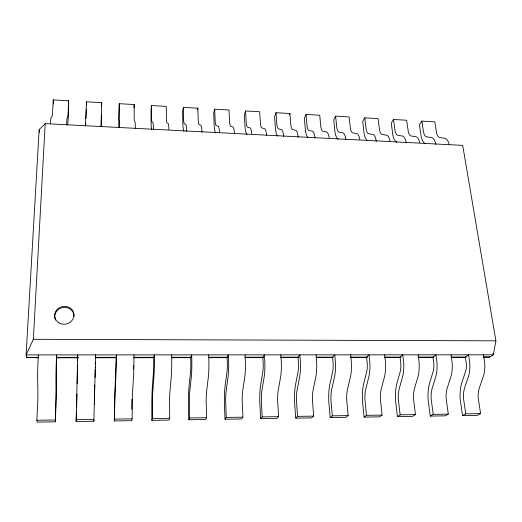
<?xml version="1.0" encoding="UTF-8"?>
<svg xmlns="http://www.w3.org/2000/svg" width="522" height="522" viewBox="0 0 522 522"><rect width="100%" height="100%" fill="white"/><g stroke="black" fill="none" stroke-linecap="round" stroke-linejoin="round"><path stroke-width="0.78" d="M86.489 105.052L86.502 101.803L101.686 102.677L101.092 126.663M133.984 354.895L133.939 362.085A19.353 0.907 -88.9 0 1 133.475 377.426L132.627 391.461A16.808 0.796 -89 0 0 132.275 401.94L132.157 418.84L131.727 420.66L114.331 420.928L114.586 403.865A25.826 0.711 -88.8 0 1 115.166 384.864L116.367 354.901L116.262 362.118A19.431 0.529 -88.7 0 1 115.825 377.523L115.173 391.611A16.88 0.463 -88.8 0 0 114.853 402.136L114.331 420.928M131.805 409.333L131.844 403.663A25.715 1.22 -89 0 1 131.929 399.095M118.899 127.59A22.094 0.529 -88.3 0 1 118.814 120.328L119.264 103.689L134.226 104.55L134.147 116.954A14.388 0.594 -88.1 0 0 134.369 121.084L135.028 121.77A17.18 0.724 -88.2 0 1 135.315 128.803M77.184 383.533L77.504 365.661M119.264 103.689L119.081 116.132A14.44 0.346 -88.3 0 0 119.166 120.269L119.545 120.934A17.246 0.418 -88.3 0 1 119.642 126.859M77.667 360.578L77.706 354.908L76.147 421.515L93.856 421.241L94.338 402.951M101.385 114.788L101.222 125.893M94.273 404.093L94.404 398.912M95.356 364.721L95.637 354.901L95.539 357.335M94.378 401.216L94.704 387.722M95.285 367.403L95.454 362.157M94.436 398.958L95.239 369.152M95.337 367.038L95.05 377.634M94.75 386.332L94.782 385.008M86.502 101.803L85.269 126.2M76.147 421.515L76.48 411.343M76.61 407.428L76.714 404.296A26.067 0.418 -88.3 0 0 76.988 394.038M86.071 118.566L86.384 109.046M101.555 106.723L101.686 102.677M55.312 421.835L55.763 402.788A17.122 0.685 -88.1 0 0 55.971 392.12L55.932 377.85A19.699 0.776 -88.2 0 1 56.291 362.229L56.604 354.908L56.624 363.038A10.916 0.431 -88.2 0 0 56.389 373.197L56.422 385.282A26.198 1.044 -88.1 0 1 56.043 404.53L55.312 421.835L37.29 422.109L36.84 420.262L37.721 402.984A17.193 1.037 -87.8 0 0 37.891 392.276L37.636 377.948A19.784 1.181 -88 0 1 37.975 362.268L38.354 354.914M50.425 123.244A17.52 0.94 -88.9 0 1 51.149 117.274L52.043 116.66A14.675 0.77 -89 0 0 52.585 112.491L53.237 99.891L68.65 100.779L68.108 113.339A14.616 0.509 -88.8 0 1 67.716 117.502L67.123 118.129A17.454 0.62 -88.7 0 0 66.535 125.228M93.856 421.241L93.934 419.407L76.062 419.675M85.876 123.296L85.81 124.608M38.419 357.811L26.655 357.387L26.1 354.914L33.362 339.293L45.199 123.629L462.688 145.377L495.9 340.833L493.316 354.823L489.897 357.041L483.457 357.178M45.199 123.629L39.163 129.6L26.1 354.914L493.316 354.823L493.055 353.283M26.746 355.763L26.655 357.387L38.067 357.381M133.919 107.747L134.226 104.55M168.874 129.43A17.05 1.364 -88 0 0 168.208 123.544L166.942 122.833A14.283 1.116 -87.8 0 1 166.427 118.722L166.283 106.397L151.543 105.548L151.034 109.522L151.067 122.063A21.924 1.344 -88 0 0 151.582 129.293M201.975 132.268A16.919 1.984 -87.7 0 0 200.879 125.293L199.032 124.562A14.172 1.631 -87.5 0 1 198.23 120.458L197.871 108.217L183.352 107.382L182.596 111.31L182.844 123.766A21.754 2.134 -87.6 0 0 184.051 131.309M197.525 109.783L197.871 108.217M234.541 133.958A16.795 2.584 -87.5 0 0 233.053 127.022L230.646 126.259A14.068 2.121 -87.2 0 1 229.569 122.174L229.001 110.005L214.692 109.183L213.7 113.072L214.157 125.45A21.591 2.904 -87.3 0 0 215.684 132.842M266.618 135.629A16.671 3.165 -87.2 0 0 264.752 128.719L261.796 127.936A13.963 2.603 -86.8 0 1 260.445 123.864L259.675 111.773L245.575 110.964L244.361 114.807L245.02 127.107A21.435 3.647 -87 0 0 246.984 134.467M151.85 420.354L152.463 418.533L152.424 401.718A16.73 1.174 -89.3 0 1 152.815 391.285L153.892 377.321A19.262 1.338 -89.1 0 0 154.375 362.053L154.355 354.888L153.722 357.289L153.742 362.842A10.675 0.744 -89.1 0 1 153.429 372.78L152.515 384.603A25.591 1.801 -89.3 0 0 151.811 403.434L151.85 420.354L168.952 420.086L169.715 418.279L169.546 401.529A16.658 1.501 -89.5 0 1 169.97 391.135L171.236 377.223A19.183 1.703 -89.2 0 0 171.745 362.02L171.666 354.888M298.206 137.273A16.547 3.732 -87 0 0 295.974 130.396L292.49 129.587A13.859 3.067 -86.5 0 1 290.885 125.528L289.912 113.515L276.014 112.713L274.579 116.523L275.433 128.745A21.278 4.365 -86.7 0 0 277.828 136.072M289.403 114.775L289.912 113.515M329.167 137.801A16.423 4.28 -86.7 0 0 326.746 132.04L322.74 131.211A13.761 3.517 -86.2 0 1 320.88 127.166L319.718 115.231L306.016 114.442L304.365 118.207L305.416 130.356A21.121 5.07 -86.3 0 0 308.228 137.651M359.802 139.407A16.306 4.815 -86.4 0 0 357.055 133.665L352.552 132.81A13.663 3.954 -85.8 0 1 350.445 128.784L349.107 116.921L335.594 116.145L333.741 119.871L334.967 131.942A20.971 5.749 -86 0 0 338.184 139.211M188.736 419.786L189.675 417.978L189.349 401.314A16.58 1.866 -89.7 0 1 189.812 390.965L191.3 377.119A19.099 2.127 -89.4 0 0 191.835 361.981L191.685 354.882L190.726 357.263L190.843 362.77A10.584 1.174 -89.4 0 1 190.497 372.617L189.232 384.342A25.363 2.858 -89.7 0 0 188.403 403.017L188.736 419.786L205.544 419.525L206.634 417.724L206.177 401.124A16.515 2.173 -89.9 0 1 206.673 390.821L208.343 377.028A19.02 2.479 -89.6 0 0 208.898 361.948L208.696 354.882M389.993 140.979A16.189 5.331 -86.1 0 0 386.933 135.27L381.947 134.389A13.565 4.385 -85.5 0 1 379.598 130.383L378.072 118.585L364.754 117.822L362.699 121.509L364.108 133.508A20.821 6.408 -85.6 0 0 367.716 140.744M419.734 142.532A16.071 5.833 -85.9 0 0 416.373 136.849L410.918 135.948A13.468 4.796 -85.1 0 1 408.341 131.949L406.638 120.23L393.503 119.479L391.252 123.127L392.838 135.048A20.671 7.047 -85.3 0 0 396.831 142.258M449.05 144.065A15.96 6.316 -85.5 0 0 445.397 138.402L439.485 137.482A13.376 5.194 -84.7 0 1 436.679 133.501L434.813 121.854L421.854 121.111L419.414 124.725L421.169 136.575A20.528 7.667 -84.9 0 0 425.528 143.752M224.995 419.231L226.248 417.43L225.648 400.909A16.436 2.532 89.8 0 1 226.176 390.652L228.062 376.917A18.936 2.884 -89.8 0 0 228.643 361.909L228.375 354.875L227.09 357.237L227.305 362.692A10.492 1.599 -89.8 0 1 226.926 372.46L225.328 384.088A25.141 3.876 89.8 0 0 224.382 402.606L224.995 419.231L241.523 418.977L242.919 417.182L242.195 400.726A16.371 2.832 89.6 0 1 242.75 390.508L244.818 376.832A18.864 3.223 -89.9 0 0 245.418 361.883L245.092 354.875M260.641 418.683L262.207 416.895L261.333 400.518A16.293 3.171 89.4 0 1 261.927 390.345L264.204 376.727A18.779 3.615 89.9 0 0 264.824 361.844L264.439 354.869L262.847 357.211L263.153 362.62A10.407 2.003 89.9 0 1 262.749 372.303L260.824 383.833A24.925 4.855 89.4 0 0 259.76 402.201L260.641 418.683L276.895 418.429L278.591 416.654L277.606 400.335A16.228 3.458 89.2 0 1 278.226 390.202L280.673 376.636A18.701 3.948 89.7 0 0 281.312 361.818L280.875 354.869M297.553 416.367L296.431 400.133A16.156 3.791 88.9 0 1 297.083 390.038L299.726 376.532A18.622 4.326 89.5 0 0 300.391 361.779L299.896 354.862L298.01 357.185L298.401 362.549A10.323 2.395 89.5 0 1 297.971 372.153L295.726 383.585A24.717 5.801 88.9 0 0 294.552 401.803L295.693 418.142L297.553 416.367L313.67 416.125L312.43 399.95A16.091 4.072 88.7 0 1 313.115 389.901L315.927 376.447A18.551 4.646 89.4 0 0 316.606 361.753L316.058 354.862M313.67 416.125L311.68 417.9L295.693 418.142M332.318 415.851L330.941 399.748A16.019 4.391 88.5 0 1 331.659 389.745L334.661 376.342A18.466 5.011 89.2 0 0 335.365 361.713L334.759 354.856L332.579 357.159L333.062 362.477A10.238 2.773 89.2 0 1 332.605 372.003L330.061 383.344A24.508 6.721 88.5 0 0 328.775 401.411L330.172 417.613L332.318 415.851L348.167 415.61L346.68 399.578A15.96 4.659 88.2 0 1 347.424 389.608L350.588 376.258A18.4 5.318 89 0 0 351.313 361.687L350.653 354.856M348.167 415.61L345.89 417.372L330.172 417.613M366.503 415.336L364.891 399.376A15.888 4.966 88 0 1 365.661 389.451L369.015 376.16A18.322 5.67 88.8 0 0 369.759 361.648L369.041 354.849L366.588 357.133L367.149 362.412A10.153 3.139 88.8 0 1 366.666 371.853L363.827 383.109A24.306 7.602 88 0 0 362.438 401.026L364.082 417.091L366.503 415.336L382.091 415.107L380.368 399.206A15.83 5.227 87.7 0 1 381.164 389.314L384.675 376.075A18.25 5.97 88.6 0 0 385.438 361.622L384.675 354.849M382.091 415.107L379.546 416.856L364.082 417.091M400.133 414.833L398.286 399.004A15.758 5.527 87.5 0 1 399.108 389.158L402.795 375.977A18.172 6.31 88.4 0 0 403.578 361.589L402.762 354.843L400.041 357.107L400.681 362.34A10.075 3.497 88.4 0 1 400.178 371.71L397.053 382.874A24.11 8.456 87.5 0 0 395.565 400.648L397.438 416.582L400.133 414.833L415.466 414.605L413.515 398.834A15.699 5.775 87.2 0 1 414.364 389.027L418.2 375.892A18.107 6.597 88.2 0 0 419.003 361.557L418.142 354.843M415.466 414.605L412.654 416.347L397.438 416.582M433.208 414.344L431.139 398.645A15.634 6.062 86.9 0 1 432.02 388.877L436.033 375.801A18.029 6.923 88 0 0 436.849 361.524L435.935 354.836L432.953 357.081L433.671 362.275A9.99 3.837 88 0 1 433.143 371.566L429.743 382.639A23.921 9.279 86.9 0 0 428.157 400.276L430.258 416.08L433.208 414.344L448.3 414.116L446.121 398.475A15.582 6.303 86.7 0 1 447.028 388.746L451.184 375.716A17.963 7.204 87.8 0 0 452.019 361.498L451.067 354.836M448.3 414.116L445.233 415.845L430.258 416.08M465.754 413.855L463.464 398.286A15.516 6.577 86.4 0 1 464.404 388.596L468.723 375.625A17.892 7.523 87.6 0 0 469.578 361.465L468.573 354.829L465.337 357.061L466.126 362.209A9.918 4.169 87.6 0 1 465.578 371.423L461.911 382.411A23.738 10.068 86.4 0 0 460.234 399.911L462.557 415.584L465.754 413.855L480.605 413.633L478.217 398.123A15.458 6.812 86.1 0 1 479.17 388.472L483.633 375.54A17.826 7.791 87.3 0 0 484.507 361.439L483.457 354.829M480.605 413.633L477.291 415.355L462.557 415.584M36.84 420.262L55.032 419.988M114.599 419.101L132.157 418.84M152.463 418.533L169.715 418.279M189.675 417.978L206.634 417.724M226.248 417.43L242.919 417.182M262.207 416.895L278.591 416.654M56.826 357.368L78.032 357.348M95.161 357.335L116.367 357.322M133.488 357.309L153.879 357.289M171.823 357.276L191.398 357.263M208.526 357.25L228.094 357.237M245.223 357.224L263.166 357.211M280.294 357.198L299.054 357.185M316.182 357.172L333.304 357.159M350.432 357.146L367.56 357.133M384.688 357.12L401 357.107M418.122 357.094L433.619 357.081M451.563 357.068L466.244 357.061M483.372 357.048L489.897 357.041M56.356 357.792L78.372 357.772M95.493 357.759L115.877 357.746M133.815 357.727L153.383 357.714M171.32 357.694L190.889 357.681M208.833 357.668L227.585 357.648M244.707 357.635L263.46 357.616M280.582 357.603L298.519 357.59M316.456 357.577L332.762 357.563M350.706 357.544L367.012 357.531M384.133 357.518L400.439 357.505M418.376 357.485L433.867 357.472M450.995 357.459L465.67 357.446M33.362 339.293L495.9 340.833M421.854 121.111L423.649 132.79A13.422 5.011 -84.9 0 0 426.35 136.777L432.053 137.684A16.012 6.094 -85.7 0 1 435.811 144.424M393.503 119.479L395.121 131.231A13.513 4.607 -85.3 0 0 397.594 135.231L402.84 136.118A16.123 5.605 -86 0 1 406.279 142.884M364.754 117.822L366.196 129.645A13.611 4.189 -85.6 0 0 368.434 133.665L373.197 134.532A16.241 5.096 -86.3 0 1 376.31 141.331M335.594 116.145L336.853 128.04A13.709 3.758 -86 0 0 338.85 132.073L343.124 132.921A16.358 4.567 -86.5 0 1 345.89 139.746M39.163 129.6L39.418 132.32M306.016 114.442L307.086 126.415A13.807 3.315 -86.3 0 0 308.835 130.461L312.6 131.283A16.482 4.032 -86.8 0 1 315.02 138.147M276.014 112.713L276.888 124.765A13.905 2.851 -86.7 0 0 278.383 128.823L281.626 129.626A16.6 3.471 -87.1 0 1 283.687 136.516M53.237 99.891L53.485 104.002M245.575 110.964L246.253 123.088A14.009 2.382 -87 0 0 247.48 127.166L250.182 127.936A16.724 2.897 -87.3 0 1 251.774 133.762M214.692 109.183L215.162 121.385A14.114 1.899 -87.3 0 0 216.115 125.476L218.261 126.226A16.854 2.31 -87.6 0 1 219.501 132.073M68.65 100.779L68.238 117.613A22.361 0.776 -88.8 0 1 67.638 124.921M183.352 107.382L183.613 119.662A14.224 1.396 -87.6 0 0 184.286 123.766L185.858 124.49A16.978 1.696 -87.8 0 1 186.772 131.479M151.543 105.548L151.589 117.907A14.329 0.881 -88 0 0 151.974 122.031L152.959 122.729A17.115 1.07 -88.1 0 1 153.461 129.75M55.476 319.986A9.664 8.894 -9.9 0 1 62.62 307.588A9.664 8.894 -9.9 0 1 74 316.358M151.752 129.626A21.924 1.344 -88 0 1 151.667 129.508M133.469 365.517A10.727 0.502 -88.9 0 1 133.378 369.021M59.188 323.02A9.69 8.92 -9.8 0 0 73.961 315.34A9.69 8.92 -9.8 0 0 59.736 307.53A9.69 8.92 -9.8 0 0 59.188 323.02"/></g></svg>
